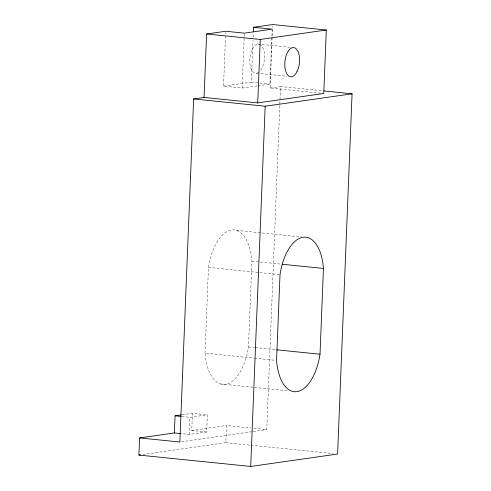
<?xml version="1.0" encoding="UTF-8"?>
<svg xmlns="http://www.w3.org/2000/svg" width="491" height="491" viewBox="0 0 491 491"><rect width="100%" height="100%" fill="white"/><g stroke="black" fill="none" stroke-linecap="round" stroke-linejoin="round"><path stroke-width="0.37" stroke-dasharray="2.46 1.84" d="M189.28 434.474L189.968 417.319L207.349 414.84L206.662 431.988L189.28 434.474L181.087 433.639M206.662 431.988L191.754 430.472L192.447 413.318L207.349 414.84M205.029 353.146L208.472 267.374A44.245 21.997 -84.2 0 1 231.574 229.966A44.245 21.997 -84.2 0 1 251.92 261.169L248.477 346.941A44.245 21.997 -84.2 0 1 225.375 384.349A44.245 21.997 -84.2 0 1 205.029 353.146L253.73 358.099M257.186 85.894L242.155 88.042L223.528 86.146L225.67 32.774M142.709 454.537L225.823 442.661L226.517 425.507L250.809 427.98M242.155 88.042L244.328 33.91M223.528 86.146L251.331 82.175L253.018 40.244M253.141 37.193L253.295 33.382M257.941 85.784L269.964 84.065L272.137 29.939M320.733 93.173L270.105 88.018L272.591 26.078M253.153 431.546L266.754 429.607L280.533 86.526L323.152 90.866M270.105 88.018L280.533 86.526M181.866 414.834L192.447 413.318M191.754 430.472L226.517 425.507M181.369 441.802L252.399 431.657M257.744 44.03L290.488 47.357M256.578 73.19L287.032 76.289M251.331 82.175L269.964 84.065M236.496 230.365L301.179 236.944M251.92 261.169L280.84 264.115M208.472 267.374L279.25 274.579M248.477 346.941L254.565 347.56M255.326 347.634L275.874 349.727M254.491 358.178L275.801 360.345M220.453 383.95L288.18 390.842M181.774 416.485L189.968 417.319M253.847 428.293L266.754 429.607M225.823 442.661L250.158 445.141M250.919 445.214L333.039 453.574M259.641 44.251A14.675 7.297 -84.2 0 1 264.569 56.6A14.675 7.297 -84.2 0 1 259.444 71.674M258.505 72.416A14.675 7.297 -84.2 0 1 249.759 60.295A14.675 7.297 -84.2 0 1 259.021 44.067"/><path stroke-width="0.74" d="M323.913 90.945L352.072 93.812L337.599 454.04L250.705 466.45L138.928 455.077L139.622 437.923L174.379 432.958L180.338 433.565M174.379 432.958L175.066 415.803L181.111 414.938M253.356 31.854L253.54 27.281L272.652 24.55L326.306 30.012L323.759 93.48L257.72 102.914L204.066 97.451L193.638 98.943L179.859 442.017L139.622 437.923M204.066 97.451L206.613 33.983L225.731 31.252L244.358 33.149L272.167 29.178L253.54 27.281M257.72 102.914L260.267 39.446L326.306 30.012M250.705 466.45L265.177 106.222L352.072 93.812M320.009 354.22L323.459 268.448A44.245 21.997 -84.2 0 0 303.113 237.245A44.245 21.997 -84.2 0 0 280.011 274.653L276.562 360.425A44.245 21.997 -84.2 0 0 296.908 391.628A44.245 21.997 -84.2 0 0 320.009 354.22L276.636 349.807M138.928 455.077L140.444 454.856M206.613 33.983L260.267 39.446M193.638 98.943L265.177 106.222M282.362 264.268L323.459 268.448M175.066 415.803L181.026 416.411M296.994 71.735A14.675 7.297 -84.2 0 0 294.661 47.817A14.675 7.297 -84.2 0 0 284.897 66.966A14.675 7.297 -84.2 0 0 296.994 71.735"/></g></svg>
